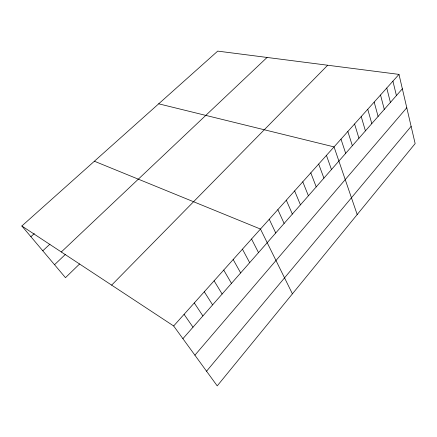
<?xml version="1.0" encoding="UTF-8"?>
<svg xmlns="http://www.w3.org/2000/svg" width="437" height="437" viewBox="0 0 437 437"><rect width="100%" height="100%" fill="white"/><g stroke="black" fill="none" stroke-linecap="round" stroke-linejoin="round"><path stroke-width="0.66" d="M206.548 371.21L411.124 126.353M194.902 355.188L406.776 107.742M182.906 338.686L402.357 88.809M398.986 74.388L415.15 143.593L217.222 385.887L173.664 325.975L398.986 74.388L217.719 51.113L21.85 225.989L65.474 277.675L79.61 263.953M111.643 285.126L327.69 65.233M54.543 264.718L65.244 254.542M61.311 251.98L267.078 57.449M42.788 250.8L49.905 244.185M30.885 236.69L34.31 233.582M158.691 103.815L334.048 146.898L357.187 214.551M94.392 161.226L260.468 229.054L292.419 293.833M21.85 225.989L173.664 325.975M184.075 314.356L192.996 327.193M194.279 302.961L202.894 315.924M204.287 291.79L212.601 304.868M214.097 280.833L222.127 294.019M223.728 270.082L231.479 283.373M233.172 259.534L240.656 272.923M242.442 249.183L249.669 262.664M251.537 239.028L258.513 252.591M269.241 219.259L275.736 232.987M277.85 209.645L284.116 223.438M286.311 200.201L292.353 214.059M294.62 190.925L300.448 204.844M302.781 181.808L308.402 195.787M310.8 172.855L316.219 186.889M318.682 164.055L323.904 178.132M326.434 155.403L331.464 169.529M340.997 139.135L345.678 153.343M347.841 131.499L352.359 145.74M354.576 123.977L358.935 138.245M361.213 116.57L365.419 130.865M367.746 109.272L371.8 123.6M374.181 102.089L378.092 116.433M380.523 95.009L384.292 109.376M386.767 88.034L390.399 102.422M392.923 81.162L396.419 95.566"/></g></svg>
